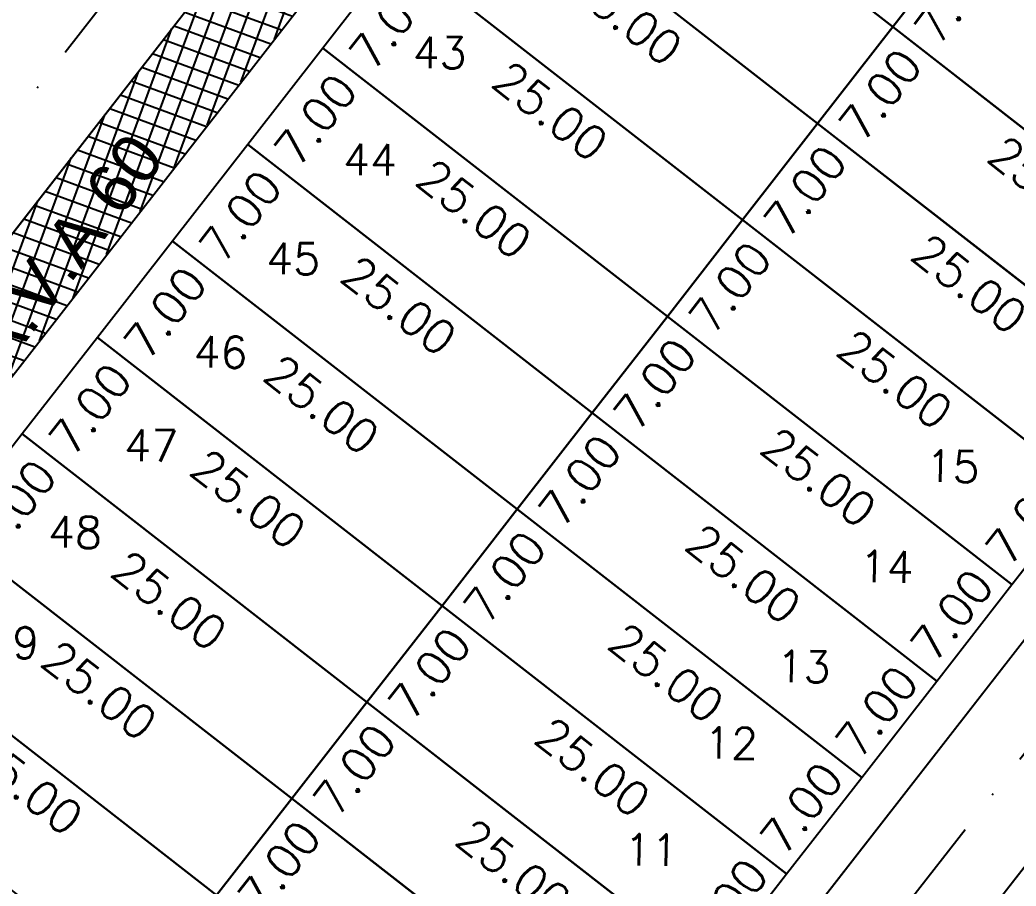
# Model space of a CAD drawing. Header units: millimetres. Extents: x -4430026 to 4783824, y 584 to 9593110.
# Drawn here: x 2311.7 to 2368.8, y 1318.5 to 1368.1 of the extents above; entities that cross this region are included whole.
import ezdxf
from ezdxf.enums import TextEntityAlignment as Align

# ---------------------------------------------------------------- set-up
doc = ezdxf.new("R2010")
doc.units = ezdxf.units.MM
doc.linetypes.add('CONTINUO', pattern=[0])
doc.linetypes.add('DASHDOT', pattern=[1, 0.5, -0.25, 0, -0.25])
for name, color, linetype in [('Bra-Rua Calçadas', 1, 'Continuous'), ('Calçada', 1, 'Continuous'), ('Cota', 8, 'Continuous'), ('EIXO DAS VIAS', 252, 'DASHDOT'), ('Lotes', 2, 'Continuous'), ('Numero de lotes', 5, 'Continuous'), ('TXT A.VERDES', 7, 'Continuous'), ('Área Verde Alameda etc.', 92, 'Continuous')]:
    doc.layers.add(name, color=color, linetype=linetype)
doc.styles.add('arcad1', font='romans.shx')
doc.styles.add('ROMANS', font='romans.shx')
doc.dimstyles.new('BOLA100', dxfattribs={"dimscale": 0, "dimtxt": 1.9, "dimasz": 0.18, "dimexe": 0.18, "dimexo": 0.063, "dimgap": 0, "dimtad": 1, "dimzin": 4, "dimdsep": 46, "dimtxsty": 'ROMANS', "dimcen": 0.09, "dimse1": 1, "dimse2": 1, "dimsd1": 1, "dimsd2": 1, "dimclrt": 256, "dimaunit": 1, "dimadec": 4, "dimazin": 0, "dimtfac": 1.2, "dimtix": 1, "dimtmove": 2, "dimatfit": 3, "dimfxl": 1, "dimtvp": 2, "dimtolj": 1, "dimtzin": 4, "dimarcsym": 0})

# ---------------------------------------------------------------- blocks, each defined once
blk = doc.blocks.new('*D2426')
at = {"layer": 'DEFPOINTS', "color": 0}
for p in [(2355.072, 1319.649), (2355.612, 1319.228), (2351.311, 1313.705)]:
    blk.add_point(p, dxfattribs=at)
at = {"layer": 'Cota', "insert": (2352.172, 1317.471), "char_height": 1.9, "attachment_point": 5, "rotation": 52.0936, "style": 'ROMANS'}
blk.add_mtext('\\A1;7.00', dxfattribs=at)
blk = doc.blocks.new('*D2427')
at = {"layer": 'DEFPOINTS', "color": 0}
for p in [(2359.372, 1325.172), (2359.913, 1324.752), (2355.612, 1319.228)]:
    blk.add_point(p, dxfattribs=at)
at = {"layer": 'Cota', "insert": (2356.473, 1322.994), "char_height": 1.9, "attachment_point": 5, "rotation": 52.0936, "style": 'ROMANS'}
blk.add_mtext('\\A1;7.00', dxfattribs=at)
blk = doc.blocks.new('*D2428')
at = {"layer": 'DEFPOINTS', "color": 0}
for p in [(2363.673, 1330.695), (2364.213, 1330.275), (2359.913, 1324.752)]:
    blk.add_point(p, dxfattribs=at)
at = {"layer": 'Cota', "insert": (2360.773, 1328.517), "char_height": 1.9, "attachment_point": 5, "rotation": 52.0936, "style": 'ROMANS'}
blk.add_mtext('\\A1;7.00', dxfattribs=at)
blk = doc.blocks.new('*D2429')
at = {"layer": 'DEFPOINTS', "color": 0}
for p in [(2367.974, 1336.218), (2368.514, 1335.798), (2364.213, 1330.275)]:
    blk.add_point(p, dxfattribs=at)
at = {"layer": 'Cota', "insert": (2365.074, 1334.04), "char_height": 1.9, "attachment_point": 5, "rotation": 52.0936, "style": 'ROMANS'}
blk.add_mtext('\\A1;7.00', dxfattribs=at)
blk = doc.blocks.new('*D2430')
at = {"layer": 'DEFPOINTS', "color": 0}
for p in [(2372.274, 1341.741), (2372.814, 1341.321), (2368.514, 1335.798)]:
    blk.add_point(p, dxfattribs=at)
at = {"layer": 'Cota', "insert": (2369.374, 1339.564), "char_height": 1.9, "attachment_point": 5, "rotation": 52.0936, "style": 'ROMANS'}
blk.add_mtext('\\A1;7.00', dxfattribs=at)
blk = doc.blocks.new('*D5817')
at = {"layer": 'DEFPOINTS', "color": 0}
for p in [(2327.285, 1323.542), (2329.475, 1321.836), (2322.985, 1318.018)]:
    blk.add_point(p, dxfattribs=at)
at = {"layer": 'Cota', "insert": (2326.575, 1319.659), "char_height": 1.9, "attachment_point": 5, "rotation": 52.0936, "style": 'ROMANS'}
blk.add_mtext('\\A1;7.00', dxfattribs=at)
blk = doc.blocks.new('*D5818')
at = {"layer": 'DEFPOINTS', "color": 0}
for p in [(2331.586, 1329.065), (2333.776, 1327.36), (2327.285, 1323.542)]:
    blk.add_point(p, dxfattribs=at)
at = {"layer": 'Cota', "insert": (2330.876, 1325.182), "char_height": 1.9, "attachment_point": 5, "rotation": 52.0936, "style": 'ROMANS'}
blk.add_mtext('\\A1;7.00', dxfattribs=at)
blk = doc.blocks.new('*D5819')
at = {"layer": 'DEFPOINTS', "color": 0}
for p in [(2335.887, 1334.588), (2338.076, 1332.883), (2331.586, 1329.065)]:
    blk.add_point(p, dxfattribs=at)
at = {"layer": 'Cota', "insert": (2335.177, 1330.705), "char_height": 1.9, "attachment_point": 5, "rotation": 52.0936, "style": 'ROMANS'}
blk.add_mtext('\\A1;7.00', dxfattribs=at)
blk = doc.blocks.new('*D5820')
at = {"layer": 'DEFPOINTS', "color": 0}
for p in [(2340.187, 1340.111), (2342.377, 1338.406), (2335.887, 1334.588)]:
    blk.add_point(p, dxfattribs=at)
at = {"layer": 'Cota', "insert": (2339.477, 1336.228), "char_height": 1.9, "attachment_point": 5, "rotation": 52.0936, "style": 'ROMANS'}
blk.add_mtext('\\A1;7.00', dxfattribs=at)
blk = doc.blocks.new('*D5821')
at = {"layer": 'DEFPOINTS', "color": 0}
for p in [(2344.488, 1345.634), (2346.678, 1343.929), (2340.187, 1340.111)]:
    blk.add_point(p, dxfattribs=at)
at = {"layer": 'Cota', "insert": (2343.778, 1341.751), "char_height": 1.9, "attachment_point": 5, "rotation": 52.0936, "style": 'ROMANS'}
blk.add_mtext('\\A1;7.00', dxfattribs=at)
blk = doc.blocks.new('*D5822')
at = {"layer": 'DEFPOINTS', "color": 0}
for p in [(2348.788, 1351.157), (2350.978, 1349.452), (2344.488, 1345.634)]:
    blk.add_point(p, dxfattribs=at)
at = {"layer": 'Cota', "insert": (2348.078, 1347.274), "char_height": 1.9, "attachment_point": 5, "rotation": 52.0936, "style": 'ROMANS'}
blk.add_mtext('\\A1;7.00', dxfattribs=at)
blk = doc.blocks.new('*D5823')
at = {"layer": 'DEFPOINTS', "color": 0}
for p in [(2353.089, 1356.68), (2355.279, 1354.975), (2348.788, 1351.157)]:
    blk.add_point(p, dxfattribs=at)
at = {"layer": 'Cota', "insert": (2352.379, 1352.797), "char_height": 1.9, "attachment_point": 5, "rotation": 52.0936, "style": 'ROMANS'}
blk.add_mtext('\\A1;7.00', dxfattribs=at)
blk = doc.blocks.new('*D5824')
at = {"layer": 'DEFPOINTS', "color": 0}
for p in [(2357.39, 1362.203), (2359.579, 1360.498), (2353.089, 1356.68)]:
    blk.add_point(p, dxfattribs=at)
at = {"layer": 'Cota', "insert": (2356.68, 1358.32), "char_height": 1.9, "attachment_point": 5, "rotation": 52.0936, "style": 'ROMANS'}
blk.add_mtext('\\A1;7.00', dxfattribs=at)
blk = doc.blocks.new('*D5825')
at = {"layer": 'DEFPOINTS', "color": 0}
for p in [(2361.69, 1367.726), (2363.88, 1366.021), (2357.39, 1362.203)]:
    blk.add_point(p, dxfattribs=at)
at = {"layer": 'Cota', "insert": (2360.98, 1363.843), "char_height": 1.9, "attachment_point": 5, "rotation": 52.0936, "style": 'ROMANS'}
blk.add_mtext('\\A1;7.00', dxfattribs=at)
blk = doc.blocks.new('*D5826')
at = {"layer": 'DEFPOINTS', "color": 0}
for p in [(2365.991, 1373.25), (2368.181, 1371.544), (2361.69, 1367.726)]:
    blk.add_point(p, dxfattribs=at)
at = {"layer": 'Cota', "insert": (2365.281, 1369.367), "char_height": 1.9, "attachment_point": 5, "rotation": 52.0936, "style": 'ROMANS'}
blk.add_mtext('\\A1;7.00', dxfattribs=at)
blk = doc.blocks.new('*D5838')
at = {"layer": 'DEFPOINTS', "color": 0}
for p in [(2311.861, 1344.424), (2314.344, 1342.49), (2307.56, 1338.901)]:
    blk.add_point(p, dxfattribs=at)
at = {"layer": 'Cota', "insert": (2311.444, 1340.313), "char_height": 1.9, "attachment_point": 5, "rotation": 52.0936, "style": 'ROMANS'}
blk.add_mtext('\\A1;7.00', dxfattribs=at)
blk = doc.blocks.new('*D5839')
at = {"layer": 'DEFPOINTS', "color": 0}
for p in [(2316.161, 1349.947), (2318.644, 1348.014), (2311.861, 1344.424)]:
    blk.add_point(p, dxfattribs=at)
at = {"layer": 'Cota', "insert": (2315.745, 1345.836), "char_height": 1.9, "attachment_point": 5, "rotation": 52.0936, "style": 'ROMANS'}
blk.add_mtext('\\A1;7.00', dxfattribs=at)
blk = doc.blocks.new('*D5840')
at = {"layer": 'DEFPOINTS', "color": 0}
for p in [(2320.462, 1355.47), (2322.945, 1353.537), (2316.161, 1349.947)]:
    blk.add_point(p, dxfattribs=at)
at = {"layer": 'Cota', "insert": (2320.045, 1351.359), "char_height": 1.9, "attachment_point": 5, "rotation": 52.0936, "style": 'ROMANS'}
blk.add_mtext('\\A1;7.00', dxfattribs=at)
blk = doc.blocks.new('*D5841')
at = {"layer": 'DEFPOINTS', "color": 0}
for p in [(2324.762, 1360.993), (2327.246, 1359.06), (2320.462, 1355.47)]:
    blk.add_point(p, dxfattribs=at)
at = {"layer": 'Cota', "insert": (2324.346, 1356.882), "char_height": 1.9, "attachment_point": 5, "rotation": 52.0936, "style": 'ROMANS'}
blk.add_mtext('\\A1;7.00', dxfattribs=at)
blk = doc.blocks.new('*D5842')
at = {"layer": 'DEFPOINTS', "color": 0}
for p in [(2329.063, 1366.516), (2331.546, 1364.583), (2324.762, 1360.993)]:
    blk.add_point(p, dxfattribs=at)
at = {"layer": 'Cota', "insert": (2328.646, 1362.405), "char_height": 1.9, "attachment_point": 5, "rotation": 52.0936, "style": 'ROMANS'}
blk.add_mtext('\\A1;7.00', dxfattribs=at)
blk = doc.blocks.new('*D5843')
at = {"layer": 'DEFPOINTS', "color": 0}
for p in [(2333.364, 1372.04), (2335.847, 1370.106), (2329.063, 1366.516)]:
    blk.add_point(p, dxfattribs=at)
at = {"layer": 'Cota', "insert": (2332.947, 1367.928), "char_height": 1.9, "attachment_point": 5, "rotation": 52.0936, "style": 'ROMANS'}
blk.add_mtext('\\A1;7.00', dxfattribs=at)
blk = doc.blocks.new('*D5983')
at = {"layer": 'DEFPOINTS', "color": 0}
for p in [(2294.658, 1322.332), (2315.166, 1307.977), (2314.383, 1306.972)]:
    blk.add_point(p, dxfattribs=at)
at = {"layer": 'Cota', "insert": (2305.887, 1316.406), "char_height": 1.9, "attachment_point": 5, "rotation": 322.0936, "style": 'ROMANS'}
blk.add_mtext('\\A1;25.00', dxfattribs=at)
blk = doc.blocks.new('*D5984')
at = {"layer": 'DEFPOINTS', "color": 0}
for p in [(2298.959, 1327.855), (2318.684, 1312.495), (2317.146, 1310.52)]:
    blk.add_point(p, dxfattribs=at)
at = {"layer": 'Cota', "insert": (2307.867, 1318.949), "char_height": 1.9, "attachment_point": 5, "rotation": 322.0936, "style": 'ROMANS'}
blk.add_mtext('\\A1;25.00', dxfattribs=at)
blk = doc.blocks.new('*D5985')
at = {"layer": 'DEFPOINTS', "color": 0}
for p in [(2303.259, 1333.378), (2322.985, 1318.018), (2321.318, 1315.878)]:
    blk.add_point(p, dxfattribs=at)
at = {"layer": 'Cota', "insert": (2312.039, 1324.307), "char_height": 1.9, "attachment_point": 5, "rotation": 322.0936, "style": 'ROMANS'}
blk.add_mtext('\\A1;25.00', dxfattribs=at)
blk = doc.blocks.new('*D5986')
at = {"layer": 'DEFPOINTS', "color": 0}
for p in [(2307.56, 1338.901), (2327.285, 1323.542), (2325.551, 1321.314)]:
    blk.add_point(p, dxfattribs=at)
at = {"layer": 'Cota', "insert": (2316.272, 1329.743), "char_height": 1.9, "attachment_point": 5, "rotation": 322.0936, "style": 'ROMANS'}
blk.add_mtext('\\A1;25.00', dxfattribs=at)
blk = doc.blocks.new('*D5987')
at = {"layer": 'DEFPOINTS', "color": 0}
for p in [(2311.861, 1344.424), (2331.586, 1329.065), (2329.557, 1326.46)]:
    blk.add_point(p, dxfattribs=at)
at = {"layer": 'Cota', "insert": (2320.278, 1334.889), "char_height": 1.9, "attachment_point": 5, "rotation": 322.0936, "style": 'ROMANS'}
blk.add_mtext('\\A1;25.00', dxfattribs=at)
blk = doc.blocks.new('*D5988')
at = {"layer": 'DEFPOINTS', "color": 0}
for p in [(2316.161, 1349.947), (2335.887, 1334.588), (2334.082, 1332.27)]:
    blk.add_point(p, dxfattribs=at)
at = {"layer": 'Cota', "insert": (2324.803, 1340.7), "char_height": 1.9, "attachment_point": 5, "rotation": 322.0936, "style": 'ROMANS'}
blk.add_mtext('\\A1;25.00', dxfattribs=at)
blk = doc.blocks.new('*D5989')
at = {"layer": 'DEFPOINTS', "color": 0}
for p in [(2320.462, 1355.47), (2340.187, 1340.111), (2338.291, 1337.675)]:
    blk.add_point(p, dxfattribs=at)
at = {"layer": 'Cota', "insert": (2329.012, 1346.105), "char_height": 1.9, "attachment_point": 5, "rotation": 322.0936, "style": 'ROMANS'}
blk.add_mtext('\\A1;25.00', dxfattribs=at)
blk = doc.blocks.new('*D5990')
at = {"layer": 'DEFPOINTS', "color": 0}
for p in [(2324.762, 1360.993), (2344.488, 1345.634), (2342.704, 1343.343)]:
    blk.add_point(p, dxfattribs=at)
at = {"layer": 'Cota', "insert": (2333.425, 1351.772), "char_height": 1.9, "attachment_point": 5, "rotation": 322.0936, "style": 'ROMANS'}
blk.add_mtext('\\A1;25.00', dxfattribs=at)
blk = doc.blocks.new('*D5991')
at = {"layer": 'DEFPOINTS', "color": 0}
for p in [(2329.063, 1366.516), (2348.788, 1351.157), (2347.007, 1348.87)]:
    blk.add_point(p, dxfattribs=at)
at = {"layer": 'Cota', "insert": (2337.728, 1357.299), "char_height": 1.9, "attachment_point": 5, "rotation": 322.0936, "style": 'ROMANS'}
blk.add_mtext('\\A1;25.00', dxfattribs=at)
blk = doc.blocks.new('*D5992')
at = {"layer": 'DEFPOINTS', "color": 0}
for p in [(2333.364, 1372.04), (2353.089, 1356.68), (2351.375, 1354.48)]:
    blk.add_point(p, dxfattribs=at)
at = {"layer": 'Cota', "insert": (2342.096, 1362.909), "char_height": 1.9, "attachment_point": 5, "rotation": 322.0936, "style": 'ROMANS'}
blk.add_mtext('\\A1;25.00', dxfattribs=at)
blk = doc.blocks.new('*D5993')
at = {"layer": 'DEFPOINTS', "color": 0}
for p in [(2337.664, 1377.563), (2357.39, 1362.203), (2355.633, 1359.948)]:
    blk.add_point(p, dxfattribs=at)
at = {"layer": 'Cota', "insert": (2346.354, 1368.377), "char_height": 1.9, "attachment_point": 5, "rotation": 322.0936, "style": 'ROMANS'}
blk.add_mtext('\\A1;25.00', dxfattribs=at)
blk = doc.blocks.new('*D5994')
at = {"layer": 'DEFPOINTS', "color": 0}
for p in [(2341.965, 1383.086), (2361.69, 1367.726), (2360.009, 1365.567)]:
    blk.add_point(p, dxfattribs=at)
at = {"layer": 'Cota', "insert": (2350.73, 1373.996), "char_height": 1.9, "attachment_point": 5, "rotation": 322.0936, "style": 'ROMANS'}
blk.add_mtext('\\A1;25.00', dxfattribs=at)
blk = doc.blocks.new('*D6025')
at = {"layer": 'DEFPOINTS', "color": 0}
for p in [(2365.991, 1373.25), (2385.716, 1357.89), (2384, 1355.686)]:
    blk.add_point(p, dxfattribs=at)
at = {"layer": 'Cota', "insert": (2374.721, 1364.116), "char_height": 1.9, "attachment_point": 5, "rotation": 322.0936, "style": 'ROMANS'}
blk.add_mtext('\\A1;25.00', dxfattribs=at)
blk = doc.blocks.new('*D6026')
at = {"layer": 'DEFPOINTS', "color": 0}
for p in [(2361.69, 1367.726), (2381.416, 1352.367), (2379.734, 1350.207)]:
    blk.add_point(p, dxfattribs=at)
at = {"layer": 'Cota', "insert": (2370.455, 1358.637), "char_height": 1.9, "attachment_point": 5, "rotation": 322.0936, "style": 'ROMANS'}
blk.add_mtext('\\A1;25.00', dxfattribs=at)
blk = doc.blocks.new('*D6027')
at = {"layer": 'DEFPOINTS', "color": 0}
for p in [(2357.39, 1362.203), (2377.115, 1346.844), (2375.359, 1344.588)]:
    blk.add_point(p, dxfattribs=at)
at = {"layer": 'Cota', "insert": (2366.079, 1353.017), "char_height": 1.9, "attachment_point": 5, "rotation": 322.0936, "style": 'ROMANS'}
blk.add_mtext('\\A1;25.00', dxfattribs=at)
blk = doc.blocks.new('*D6028')
at = {"layer": 'DEFPOINTS', "color": 0}
for p in [(2353.089, 1356.68), (2372.814, 1341.321), (2371.101, 1339.12)]:
    blk.add_point(p, dxfattribs=at)
at = {"layer": 'Cota', "insert": (2361.822, 1347.549), "char_height": 1.9, "attachment_point": 5, "rotation": 322.0936, "style": 'ROMANS'}
blk.add_mtext('\\A1;25.00', dxfattribs=at)
blk = doc.blocks.new('*D6029')
at = {"layer": 'DEFPOINTS', "color": 0}
for p in [(2348.788, 1351.157), (2368.514, 1335.798), (2366.733, 1333.511)]:
    blk.add_point(p, dxfattribs=at)
at = {"layer": 'Cota', "insert": (2357.454, 1341.94), "char_height": 1.9, "attachment_point": 5, "rotation": 322.0936, "style": 'ROMANS'}
blk.add_mtext('\\A1;25.00', dxfattribs=at)
blk = doc.blocks.new('*D6030')
at = {"layer": 'DEFPOINTS', "color": 0}
for p in [(2344.488, 1345.634), (2364.213, 1330.275), (2362.429, 1327.984)]:
    blk.add_point(p, dxfattribs=at)
at = {"layer": 'Cota', "insert": (2353.15, 1336.413), "char_height": 1.9, "attachment_point": 5, "rotation": 322.0936, "style": 'ROMANS'}
blk.add_mtext('\\A1;25.00', dxfattribs=at)
blk = doc.blocks.new('*D6031')
at = {"layer": 'DEFPOINTS', "color": 0}
for p in [(2340.187, 1340.111), (2359.913, 1324.752), (2358.016, 1322.316)]:
    blk.add_point(p, dxfattribs=at)
at = {"layer": 'Cota', "insert": (2348.737, 1330.745), "char_height": 1.9, "attachment_point": 5, "rotation": 322.0936, "style": 'ROMANS'}
blk.add_mtext('\\A1;25.00', dxfattribs=at)
blk = doc.blocks.new('*D6032')
at = {"layer": 'DEFPOINTS', "color": 0}
for p in [(2335.887, 1334.588), (2355.612, 1319.228), (2353.808, 1316.911)]:
    blk.add_point(p, dxfattribs=at)
at = {"layer": 'Cota', "insert": (2344.528, 1325.34), "char_height": 1.9, "attachment_point": 5, "rotation": 322.0936, "style": 'ROMANS'}
blk.add_mtext('\\A1;25.00', dxfattribs=at)
blk = doc.blocks.new('*D6033')
at = {"layer": 'DEFPOINTS', "color": 0}
for p in [(2331.586, 1329.065), (2351.311, 1313.705), (2349.283, 1311.1)]:
    blk.add_point(p, dxfattribs=at)
at = {"layer": 'Cota', "insert": (2340.004, 1319.53), "char_height": 1.9, "attachment_point": 5, "rotation": 322.0936, "style": 'ROMANS'}
blk.add_mtext('\\A1;25.00', dxfattribs=at)
blk = doc.blocks.new('*D6034')
at = {"layer": 'DEFPOINTS', "color": 0}
for p in [(2327.285, 1323.542), (2347.011, 1308.182), (2345.276, 1305.954)]:
    blk.add_point(p, dxfattribs=at)
at = {"layer": 'Cota', "insert": (2335.997, 1314.384), "char_height": 1.9, "attachment_point": 5, "rotation": 322.0936, "style": 'ROMANS'}
blk.add_mtext('\\A1;25.00', dxfattribs=at)
blk = doc.blocks.new('*D7532')
at = {"layer": 'DEFPOINTS', "color": 0}
for p in [(2384.717, 1450.198), (2270.309, 1303.269), (2272.014, 1301.941)]:
    blk.add_point(p, dxfattribs=at)
at = {"layer": 'Cota', "insert": (2334.914, 1383.721), "char_height": 1.9, "attachment_point": 5, "rotation": 52.0936, "style": 'ROMANS'}
blk.add_mtext('\\A1;186.22', dxfattribs=at)
blk = doc.blocks.new('*D7533')
at = {"layer": 'DEFPOINTS', "color": 0}
for p in [(2388.662, 1447.126), (2388.662, 1447.126), (2274.254, 1300.197)]:
    blk.add_point(p, dxfattribs=at)
at = {"layer": 'Cota', "insert": (2330.496, 1374.427), "char_height": 1.9, "attachment_point": 5, "rotation": 52.0936, "style": 'ROMANS'}
blk.add_mtext('\\A1;186.22', dxfattribs=at)

msp = doc.modelspace()

# ---------------------------------------------------------------- hatches: boundary and pattern name
at = {"layer": 'Área Verde Alameda etc.'}
h = msp.add_hatch(dxfattribs=at)
h.set_pattern_fill('ANSI37', color=256, scale=0.3, angle=24.8208, style=0)
h.set_pattern_definition([(69.82082076, (-350710.31295, -9590084.73025), (-0.894034063135, 0.32857167248), []), (159.82082076, (-350710.31295, -9590084.73025), (-0.32857167248, -0.894034063135), [])])
edge = h.paths.add_edge_path()
edge.add_line((2384.717, 1450.198), (2270.309, 1303.269))
edge.add_line((2270.309, 1303.269), (2274.254, 1300.197))
edge.add_line((2274.254, 1300.197), (2388.662, 1447.126))
edge.add_arc((2413.119, 1428.086), 30.995, 78.2934, 142.098, ccw=False)
edge.add_arc((2413.419, 1458.079), 6, 3.409, 89.3668)
edge.add_arc((2413.122, 1428.081), 36, 89.4215, 142.0936)

# ---------------------------------------------------------------- linework, layer by layer
at = {"layer": 'Bra-Rua Calçadas'}
msp.add_lwpolyline([(2384.717, 1450.198), (2270.309, 1303.269), (2274.254, 1300.197), (2388.662, 1447.126, -0.285823), (2419.408, 1458.436, 0.393698), (2413.485, 1464.079, 0.233959)], format="xyb", close=True, dxfattribs=at)
at = {"layer": 'Calçada', "lineweight": -3}
for p, q in [((2384.717, 1450.198), (2268.773, 1301.296)), ((2316.114, 1264.434), (2430.808, 1411.731)), ((2316.114, 1264.434), (2430.808, 1411.731)), ((2437.379, 1407.148), (2322.426, 1259.519)), ((2437.379, 1407.148), (2322.426, 1259.519))]:
    msp.add_line(p, q, dxfattribs=at)
for points in [[(2430.808, 1411.731, 0.362321), (2430.55, 1419.413, -0.185585), (2419.372, 1448.944), (2419.419, 1458.049, 0.412484), (2413.485, 1464.079, 0.233959), (2384.717, 1450.198), (2268.773, 1301.296, 0.414214), (2269.821, 1292.876), (2307.694, 1263.386, 0.414214), (2316.114, 1264.434)], [(2430.808, 1411.731, 0.362321), (2430.55, 1419.413, -0.185585), (2419.372, 1448.944), (2419.419, 1458.049, 0.412484), (2413.485, 1464.079, 0.233959), (2384.717, 1450.198), (2268.773, 1301.296, 0.414214), (2269.821, 1292.876), (2307.694, 1263.386, 0.414214), (2316.114, 1264.434)], [(2504.695, 1404.077, 0.734919), (2498.172, 1413.491), (2476.489, 1406.718, -0.187625), (2444.664, 1408.892, 0.350463), (2437.379, 1407.148), (2322.426, 1259.519, 0.414214), (2323.474, 1251.099), (2357.402, 1224.681, 0.414214), (2365.822, 1225.728)], [(2504.695, 1404.077, 0.734919), (2498.172, 1413.491), (2476.489, 1406.718, -0.187625), (2444.664, 1408.892, 0.350463), (2437.379, 1407.148), (2322.426, 1259.519, 0.414214), (2323.474, 1251.099), (2357.402, 1224.681, 0.414214), (2365.822, 1225.728)]]:
    msp.add_lwpolyline(points, format="xyb", close=True, dxfattribs=at)
at = {"layer": 'EIXO DAS VIAS', "ltscale": 10}
msp.add_line((2313.127, 1254.086, 103.708), (2439.618, 1416.534, 103.708), dxfattribs=at)
at = {"layer": 'EIXO DAS VIAS', "ltscale": 10, "elevation": 103.708}
msp.add_lwpolyline([(2308.104, 1358.317), (2381.561, 1452.656)], dxfattribs=at)
at = {"layer": 'Lotes'}
for p, q in [((2361.69, 1367.726), (2365.991, 1373.25)), ((2357.39, 1362.203), (2361.69, 1367.726)), ((2353.089, 1356.68), (2357.39, 1362.203)), ((2348.788, 1351.157), (2353.089, 1356.68)), ((2344.488, 1345.634), (2348.788, 1351.157)), ((2340.187, 1340.111), (2344.488, 1345.634)), ((2335.887, 1334.588), (2340.187, 1340.111)), ((2331.586, 1329.065), (2335.887, 1334.588)), ((2327.285, 1323.542), (2331.586, 1329.065)), ((2322.985, 1318.018), (2327.285, 1323.542))]:
    msp.add_line(p, q, dxfattribs=at)
at = {"layer": 'Lotes', "linetype": 'CONTINUO', "lineweight": -3}
for p, q in [((2365.991, 1373.25), (2361.69, 1367.726)), ((2361.69, 1367.726), (2365.991, 1373.25)), ((2361.69, 1367.726), (2357.39, 1362.203)), ((2357.39, 1362.203), (2361.69, 1367.726)), ((2381.416, 1352.367), (2361.69, 1367.726)), ((2361.69, 1367.726), (2381.416, 1352.367)), ((2357.39, 1362.203), (2353.089, 1356.68)), ((2353.089, 1356.68), (2357.39, 1362.203)), ((2377.115, 1346.844), (2357.39, 1362.203)), ((2357.39, 1362.203), (2377.115, 1346.844)), ((2353.089, 1356.68), (2348.788, 1351.157)), ((2348.788, 1351.157), (2353.089, 1356.68)), ((2372.814, 1341.321), (2353.089, 1356.68)), ((2353.089, 1356.68), (2372.814, 1341.321)), ((2348.788, 1351.157), (2344.488, 1345.634)), ((2344.488, 1345.634), (2348.788, 1351.157)), ((2368.514, 1335.798), (2348.788, 1351.157)), ((2348.788, 1351.157), (2368.514, 1335.798)), ((2344.488, 1345.634), (2340.187, 1340.111)), ((2340.187, 1340.111), (2344.488, 1345.634)), ((2364.213, 1330.275), (2344.488, 1345.634)), ((2344.488, 1345.634), (2364.213, 1330.275)), ((2368.514, 1335.798), (2372.814, 1341.321)), ((2340.187, 1340.111), (2335.887, 1334.588)), ((2335.887, 1334.588), (2340.187, 1340.111)), ((2359.913, 1324.752), (2340.187, 1340.111)), ((2340.187, 1340.111), (2359.913, 1324.752)), ((2364.213, 1330.275), (2368.514, 1335.798)), ((2335.887, 1334.588), (2331.586, 1329.065)), ((2331.586, 1329.065), (2335.887, 1334.588)), ((2355.612, 1319.228), (2335.887, 1334.588)), ((2335.887, 1334.588), (2355.612, 1319.228)), ((2359.913, 1324.752), (2364.213, 1330.275)), ((2331.586, 1329.065), (2327.285, 1323.542)), ((2327.285, 1323.542), (2331.586, 1329.065)), ((2351.311, 1313.705), (2331.586, 1329.065)), ((2331.586, 1329.065), (2351.311, 1313.705)), ((2355.612, 1319.228), (2359.913, 1324.752)), ((2327.285, 1323.542), (2322.985, 1318.018)), ((2322.985, 1318.018), (2327.285, 1323.542)), ((2347.011, 1308.182), (2327.285, 1323.542)), ((2327.285, 1323.542), (2347.011, 1308.182)), ((2351.311, 1313.705), (2355.612, 1319.228))]:
    msp.add_line(p, q, dxfattribs=at)
at = {"layer": 'Lotes'}
for points in [[(2346.265, 1388.609), (2341.965, 1383.086), (2361.69, 1367.726), (2365.991, 1373.25)], [(2341.965, 1383.086), (2337.664, 1377.563), (2357.39, 1362.203), (2361.69, 1367.726)], [(2337.664, 1377.563), (2333.364, 1372.04), (2353.089, 1356.68), (2357.39, 1362.203)], [(2365.991, 1373.25), (2361.69, 1367.726), (2381.416, 1352.367), (2385.716, 1357.89)], [(2333.364, 1372.04), (2329.063, 1366.516), (2348.788, 1351.157), (2353.089, 1356.68)], [(2361.69, 1367.726), (2357.39, 1362.203), (2377.115, 1346.844), (2381.416, 1352.367)], [(2329.063, 1366.516), (2324.762, 1360.993), (2344.488, 1345.634), (2348.788, 1351.157)], [(2357.39, 1362.203), (2353.089, 1356.68), (2372.814, 1341.321), (2377.115, 1346.844)], [(2324.762, 1360.993), (2320.462, 1355.47), (2340.187, 1340.111), (2344.488, 1345.634)], [(2353.089, 1356.68), (2348.788, 1351.157), (2368.514, 1335.798), (2372.814, 1341.321)], [(2320.462, 1355.47), (2316.161, 1349.947), (2335.887, 1334.588), (2340.187, 1340.111)], [(2348.788, 1351.157), (2344.488, 1345.634), (2364.213, 1330.275), (2368.514, 1335.798)], [(2316.161, 1349.947), (2311.861, 1344.424), (2331.586, 1329.065), (2335.887, 1334.588)], [(2344.488, 1345.634), (2340.187, 1340.111), (2359.913, 1324.752), (2364.213, 1330.275)], [(2311.861, 1344.424), (2307.56, 1338.901), (2327.285, 1323.542), (2331.586, 1329.065)], [(2340.187, 1340.111), (2335.887, 1334.588), (2355.612, 1319.228), (2359.913, 1324.752)], [(2307.56, 1338.901), (2303.259, 1333.378), (2322.985, 1318.018), (2327.285, 1323.542)], [(2335.887, 1334.588), (2331.586, 1329.065), (2351.311, 1313.705), (2355.612, 1319.228)], [(2303.259, 1333.378), (2298.959, 1327.855), (2318.684, 1312.495), (2322.985, 1318.018)], [(2331.586, 1329.065), (2327.285, 1323.542), (2347.011, 1308.182), (2351.311, 1313.705)], [(2327.285, 1323.542), (2322.985, 1318.018), (2342.71, 1302.659), (2347.011, 1308.182)]]:
    msp.add_lwpolyline(points, close=True, dxfattribs=at)
at = {"layer": 'Área Verde Alameda etc.'}
msp.add_lwpolyline([(2384.717, 1450.198), (2270.309, 1303.269), (2274.254, 1300.197), (2388.662, 1447.126, -0.285823), (2419.408, 1458.436, 0.393698), (2413.485, 1464.079, 0.233959)], format="xyb", close=True, dxfattribs=at)

# ---------------------------------------------------------------- texts
at = {"layer": 'Numero de lotes', "style": 'arcad1'}
for s, p in [('43', (2335.757, 1366.259, 103.708)), ('44', (2331.771, 1360.133, 103.708)), ('45', (2327.373, 1354.459, 103.708)), ('46', (2323.208, 1349.111, 103.708)), ('47', (2319.236, 1343.76, 103.708)), ('15', (2365.124, 1342.565, 103.708)), ('48', (2314.883, 1338.804, 103.708)), ('14', (2361.338, 1336.823, 103.708)), ('49', (2311.281, 1332.478, 103.708)), ('13', (2356.585, 1331.099, 103.708)), ('12', (2352.436, 1326.719, 103.708)), ('11', (2347.869, 1320.605, 103.708))]:
    msp.add_text(s, height=1.8, rotation=358.9754, dxfattribs=at).set_placement(p, align=Align.MIDDLE_CENTER)
at = {"layer": 'TXT A.VERDES', "linetype": 'CONTINUO', "insert": (2308.509, 1349.643, 103.708), "char_height": 2.8, "width": 43.98267, "attachment_point": 1, "rotation": 52.5574, "style": 'arcad1'}
msp.add_mtext('{\\fArial|b0|i0|c0|p34;A.V.A 60}', dxfattribs=at)

# ---------------------------------------------------------------- dimensions: what is measured, and where the dimension line sits
at = {"layer": 'Cota'}
for base, p1, p2, angle, picture, middle in [((2272.014, 1301.941), (2384.717, 1450.198), (2270.309, 1303.269), 232.0936, '*D7532', (2334.914, 1383.721)), ((2388.662, 1447.126), (2274.254, 1300.197), (2388.662, 1447.126), 52.0936, '*D7533', (2330.496, 1374.427))]:
    dim = msp.add_linear_dim(base=base, p1=p1, p2=p2, angle=angle, dimstyle='BOLA100', override={"dimscale": 1}, dxfattribs=at)
    dim.commit()
    dim.dimension.update_dxf_attribs({"geometry": picture, "text_midpoint": middle, "dimtype": 161})
for p1, p2, distance, picture, middle in [((2341.965, 1383.086), (2361.69, 1367.726), -2.737, '*D5994', (2350.73, 1373.996)), ((2337.664, 1377.563), (2357.39, 1362.203), -2.859, '*D5993', (2346.354, 1368.377)), ((2333.364, 1372.04), (2353.089, 1356.68), -2.789, '*D5992', (2342.096, 1362.909)), ((2329.063, 1366.516), (2348.788, 1351.157), -2.899, '*D5991', (2337.728, 1357.299)), ((2324.762, 1360.993), (2344.488, 1345.634), -2.904, '*D5990', (2333.425, 1351.772)), ((2320.462, 1355.47), (2340.187, 1340.111), -3.087, '*D5989', (2329.012, 1346.105)), ((2316.161, 1349.947), (2335.887, 1334.588), -2.937, '*D5988', (2324.803, 1340.7)), ((2311.861, 1344.424), (2331.586, 1329.065), -3.302, '*D5987', (2320.278, 1334.889)), ((2307.56, 1338.901), (2327.285, 1323.542), -2.824, '*D5986', (2316.272, 1329.743)), ((2303.259, 1333.378), (2322.985, 1318.018), -2.713, '*D5985', (2312.039, 1324.307)), ((2298.959, 1327.855), (2318.684, 1312.495), -2.504, '*D5984', (2307.867, 1318.949)), ((2294.658, 1322.332), (2314.383, 1306.972), 1.274, '*D5983', (2305.887, 1316.406))]:
    dim = msp.add_aligned_dim(p1=p1, p2=p2, distance=distance, dimstyle='BOLA100', override={"dimscale": 1}, dxfattribs=at)
    dim.commit()
    dim.dimension.update_dxf_attribs({"geometry": picture, "text_midpoint": middle})
for base, p1, p2, angle, picture, middle in [((2368.181, 1371.544), (2361.69, 1367.726), (2365.991, 1373.25), 232.0936, '*D5826', (2365.281, 1369.367)), ((2384, 1355.686), (2365.991, 1373.25), (2385.716, 1357.89), 142.0936, '*D6025', (2374.721, 1364.116)), ((2335.847, 1370.106), (2329.063, 1366.516), (2333.364, 1372.04), 232.0936, '*D5843', (2332.947, 1367.928)), ((2363.88, 1366.021), (2357.39, 1362.203), (2361.69, 1367.726), 232.0936, '*D5825', (2360.98, 1363.843)), ((2379.734, 1350.207), (2361.69, 1367.726), (2381.416, 1352.367), 142.0936, '*D6026', (2370.455, 1358.637)), ((2331.546, 1364.583), (2324.762, 1360.993), (2329.063, 1366.516), 232.0936, '*D5842', (2328.646, 1362.405)), ((2359.579, 1360.498), (2353.089, 1356.68), (2357.39, 1362.203), 232.0936, '*D5824', (2356.68, 1358.32)), ((2375.359, 1344.588), (2357.39, 1362.203), (2377.115, 1346.844), 142.0936, '*D6027', (2366.079, 1353.017)), ((2327.246, 1359.06), (2320.462, 1355.47), (2324.762, 1360.993), 232.0936, '*D5841', (2324.346, 1356.882)), ((2355.279, 1354.975), (2348.788, 1351.157), (2353.089, 1356.68), 232.0936, '*D5823', (2352.379, 1352.797)), ((2371.101, 1339.12), (2353.089, 1356.68), (2372.814, 1341.321), 142.0936, '*D6028', (2361.822, 1347.549)), ((2322.945, 1353.537), (2316.161, 1349.947), (2320.462, 1355.47), 232.0936, '*D5840', (2320.045, 1351.359)), ((2350.978, 1349.452), (2344.488, 1345.634), (2348.788, 1351.157), 232.0936, '*D5822', (2348.078, 1347.274)), ((2366.733, 1333.511), (2348.788, 1351.157), (2368.514, 1335.798), 142.0936, '*D6029', (2357.454, 1341.94)), ((2318.644, 1348.014), (2311.861, 1344.424), (2316.161, 1349.947), 232.0936, '*D5839', (2315.745, 1345.836)), ((2346.678, 1343.929), (2340.187, 1340.111), (2344.488, 1345.634), 232.0936, '*D5821', (2343.778, 1341.751)), ((2362.429, 1327.984), (2344.488, 1345.634), (2364.213, 1330.275), 142.0936, '*D6030', (2353.15, 1336.413)), ((2314.344, 1342.49), (2307.56, 1338.901), (2311.861, 1344.424), 232.0936, '*D5838', (2311.444, 1340.313)), ((2372.274, 1341.741), (2368.514, 1335.798), (2372.814, 1341.321), 232.0936, '*D2430', (2369.374, 1339.564)), ((2342.377, 1338.406), (2335.887, 1334.588), (2340.187, 1340.111), 232.0936, '*D5820', (2339.477, 1336.228)), ((2358.016, 1322.316), (2340.187, 1340.111), (2359.913, 1324.752), 142.0936, '*D6031', (2348.737, 1330.745)), ((2367.974, 1336.218), (2364.213, 1330.275), (2368.514, 1335.798), 232.0936, '*D2429', (2365.074, 1334.04)), ((2338.076, 1332.883), (2331.586, 1329.065), (2335.887, 1334.588), 232.0936, '*D5819', (2335.177, 1330.705)), ((2353.808, 1316.911), (2335.887, 1334.588), (2355.612, 1319.228), 142.0936, '*D6032', (2344.528, 1325.34)), ((2363.673, 1330.695), (2359.913, 1324.752), (2364.213, 1330.275), 232.0936, '*D2428', (2360.773, 1328.517)), ((2333.776, 1327.36), (2327.285, 1323.542), (2331.586, 1329.065), 232.0936, '*D5818', (2330.876, 1325.182)), ((2349.283, 1311.1), (2331.586, 1329.065), (2351.311, 1313.705), 142.0936, '*D6033', (2340.004, 1319.53)), ((2359.372, 1325.172), (2355.612, 1319.228), (2359.913, 1324.752), 232.0936, '*D2427', (2356.473, 1322.994)), ((2329.475, 1321.836), (2322.985, 1318.018), (2327.285, 1323.542), 232.0936, '*D5817', (2326.575, 1319.659)), ((2345.276, 1305.954), (2327.285, 1323.542), (2347.011, 1308.182), 142.0936, '*D6034', (2335.997, 1314.384)), ((2355.072, 1319.649), (2351.311, 1313.705), (2355.612, 1319.228), 232.0936, '*D2426', (2352.172, 1317.471))]:
    dim = msp.add_linear_dim(base=base, p1=p1, p2=p2, angle=angle, dimstyle='BOLA100', override={"dimscale": 1}, dxfattribs=at)
    dim.commit()
    dim.dimension.update_dxf_attribs({"geometry": picture, "text_midpoint": middle})

doc.saveas('drawing.dxf')
